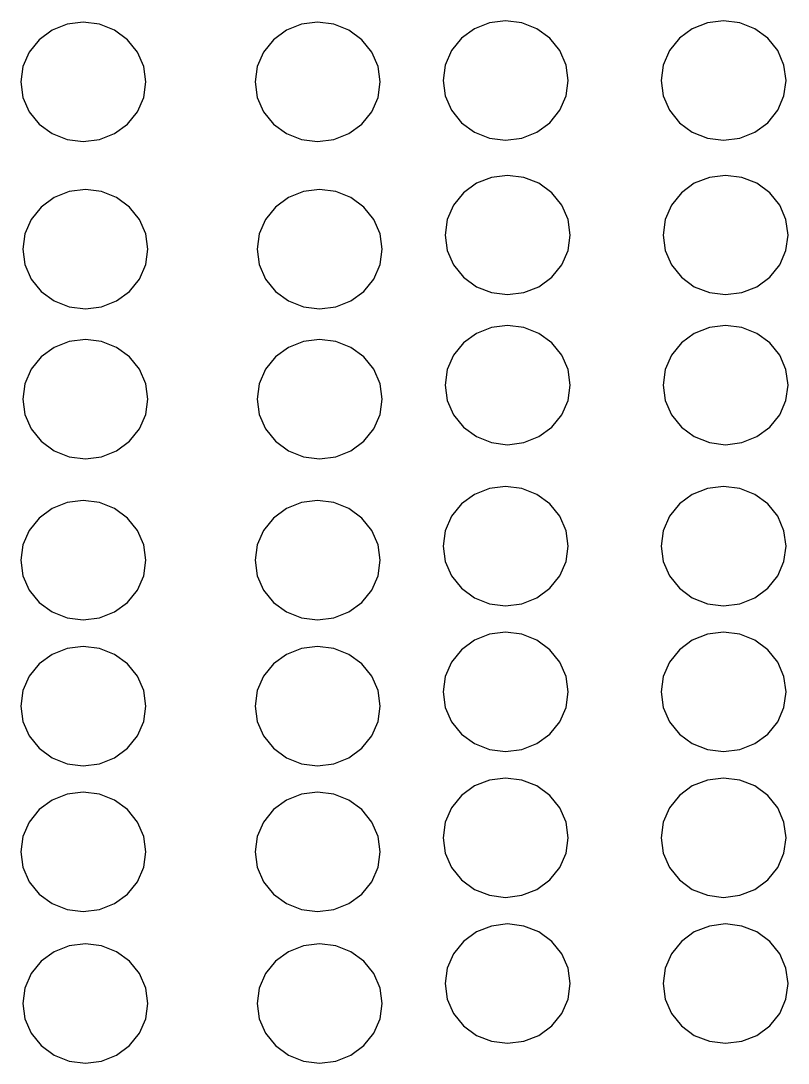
# Model space of a CAD drawing. Header units: inches. Extents: x 710 to 5347, y 114 to 2471.
# Drawn here: x 916 to 1008, y 606.4 to 731.3 of the extents above; entities that cross this region are included whole.
import ezdxf

# ---------------------------------------------------------------- set-up
doc = ezdxf.new("R2010")
doc.units = ezdxf.units.IN
doc.header["$MEASUREMENT"] = 0
doc.layers.add('Edges', color=7, linetype='Continuous')

# ---------------------------------------------------------------- blocks, each defined once
blk = doc.blocks.new('fire alarm fr')
at = {"layer": 'Edges'}
for p, q in [((-2195.8, 917.18), (-2197.6, 916.46)), ((-2193.86, 917.42), (-2195.8, 917.18)), ((-2191.92, 917.18), (-2193.86, 917.42)), ((-2190.11, 916.46), (-2191.92, 917.18)), ((-2167.72, 917.18), (-2169.53, 916.46)), ((-2165.78, 917.42), (-2167.72, 917.18)), ((-2163.84, 917.18), (-2165.78, 917.42)), ((-2162.03, 916.46), (-2163.84, 917.18)), ((-2145.19, 917.35), (-2147, 916.63)), ((-2143.25, 917.59), (-2145.19, 917.35)), ((-2141.31, 917.35), (-2143.25, 917.59)), ((-2139.51, 916.63), (-2141.31, 917.35)), ((-2119.08, 917.35), (-2120.88, 916.63)), ((-2117.14, 917.59), (-2119.08, 917.35)), ((-2115.2, 917.35), (-2117.14, 917.59)), ((-2113.39, 916.63), (-2115.2, 917.35)), ((-2197.6, 916.46), (-2199.15, 915.33)), ((-2188.56, 915.33), (-2190.11, 916.46)), ((-2169.53, 916.46), (-2171.08, 915.33)), ((-2160.48, 915.33), (-2162.03, 916.46)), ((-2147, 916.63), (-2148.55, 915.5)), ((-2137.95, 915.5), (-2139.51, 916.63)), ((-2120.88, 916.63), (-2122.43, 915.5)), ((-2111.84, 915.5), (-2113.39, 916.63)), ((-2199.15, 915.33), (-2200.35, 913.85)), ((-2187.37, 913.85), (-2188.56, 915.33)), ((-2171.08, 915.33), (-2172.27, 913.85)), ((-2159.29, 913.85), (-2160.48, 915.33)), ((-2148.55, 915.5), (-2149.74, 914.02)), ((-2136.76, 914.02), (-2137.95, 915.5)), ((-2122.43, 915.5), (-2123.63, 914.02)), ((-2110.65, 914.02), (-2111.84, 915.5)), ((-2200.35, 913.85), (-2201.09, 912.12)), ((-2186.62, 912.12), (-2187.37, 913.85)), ((-2172.27, 913.85), (-2173.02, 912.12)), ((-2158.54, 912.12), (-2159.29, 913.85)), ((-2149.74, 914.02), (-2150.49, 912.29)), ((-2136.01, 912.29), (-2136.76, 914.02)), ((-2123.63, 914.02), (-2124.37, 912.29)), ((-2109.9, 912.29), (-2110.65, 914.02)), ((-2201.09, 912.12), (-2201.35, 910.27)), ((-2186.36, 910.27), (-2186.62, 912.12)), ((-2173.02, 912.12), (-2173.28, 910.27)), ((-2158.29, 910.27), (-2158.54, 912.12)), ((-2150.49, 912.29), (-2150.75, 910.44)), ((-2135.76, 910.44), (-2136.01, 912.29)), ((-2124.37, 912.29), (-2124.63, 910.44)), ((-2109.64, 910.44), (-2109.9, 912.29)), ((-2201.35, 910.27), (-2201.09, 908.42)), ((-2186.62, 908.42), (-2186.36, 910.27)), ((-2173.28, 910.27), (-2173.02, 908.42)), ((-2158.54, 908.42), (-2158.29, 910.27)), ((-2150.75, 910.44), (-2150.49, 908.59)), ((-2136.01, 908.59), (-2135.76, 910.44)), ((-2124.63, 910.44), (-2124.37, 908.59)), ((-2109.9, 908.59), (-2109.64, 910.44)), ((-2201.09, 908.42), (-2200.35, 906.7)), ((-2187.37, 906.7), (-2186.62, 908.42)), ((-2173.02, 908.42), (-2172.27, 906.7)), ((-2159.29, 906.7), (-2158.54, 908.42)), ((-2150.49, 908.59), (-2149.74, 906.87)), ((-2136.76, 906.87), (-2136.01, 908.59)), ((-2124.37, 908.59), (-2123.63, 906.87)), ((-2110.65, 906.87), (-2109.9, 908.59)), ((-2149.74, 906.87), (-2148.55, 905.38)), ((-2137.95, 905.38), (-2136.76, 906.87)), ((-2123.63, 906.87), (-2122.43, 905.38)), ((-2111.84, 905.38), (-2110.65, 906.87)), ((-2200.35, 906.7), (-2199.15, 905.22)), ((-2188.56, 905.22), (-2187.37, 906.7)), ((-2172.27, 906.7), (-2171.08, 905.22)), ((-2160.48, 905.22), (-2159.29, 906.7)), ((-2199.15, 905.22), (-2197.6, 904.08)), ((-2190.11, 904.08), (-2188.56, 905.22)), ((-2171.08, 905.22), (-2169.53, 904.08)), ((-2162.03, 904.08), (-2160.48, 905.22)), ((-2148.55, 905.38), (-2147, 904.25)), ((-2139.51, 904.25), (-2137.95, 905.38)), ((-2122.43, 905.38), (-2120.88, 904.25)), ((-2113.39, 904.25), (-2111.84, 905.38)), ((-2197.6, 904.08), (-2195.8, 903.36)), ((-2195.8, 903.36), (-2193.86, 903.12)), ((-2193.86, 903.12), (-2191.92, 903.36)), ((-2191.92, 903.36), (-2190.11, 904.08)), ((-2169.53, 904.08), (-2167.72, 903.36)), ((-2167.72, 903.36), (-2165.78, 903.12)), ((-2165.78, 903.12), (-2163.84, 903.36)), ((-2163.84, 903.36), (-2162.03, 904.08)), ((-2147, 904.25), (-2145.19, 903.53)), ((-2145.19, 903.53), (-2143.25, 903.29)), ((-2143.25, 903.29), (-2141.31, 903.53)), ((-2141.31, 903.53), (-2139.51, 904.25)), ((-2120.88, 904.25), (-2119.08, 903.53)), ((-2119.08, 903.53), (-2117.14, 903.29)), ((-2117.14, 903.29), (-2115.2, 903.53)), ((-2115.2, 903.53), (-2113.39, 904.25)), ((-2146.76, 898.12), (-2148.31, 896.98)), ((-2144.95, 898.83), (-2146.76, 898.12)), ((-2143.01, 899.07), (-2144.95, 898.83)), ((-2141.07, 898.83), (-2143.01, 899.07)), ((-2139.26, 898.12), (-2141.07, 898.83)), ((-2137.71, 896.98), (-2139.26, 898.12)), ((-2120.64, 898.12), (-2122.19, 896.98)), ((-2118.83, 898.83), (-2120.64, 898.12)), ((-2116.89, 899.07), (-2118.83, 898.83)), ((-2114.95, 898.83), (-2116.89, 899.07)), ((-2113.15, 898.12), (-2114.95, 898.83)), ((-2111.6, 896.98), (-2113.15, 898.12)), ((-2195.55, 897.13), (-2197.36, 896.42)), ((-2193.61, 897.38), (-2195.55, 897.13)), ((-2191.67, 897.13), (-2193.61, 897.38)), ((-2189.87, 896.42), (-2191.67, 897.13)), ((-2167.48, 897.13), (-2169.29, 896.42)), ((-2165.54, 897.38), (-2167.48, 897.13)), ((-2163.6, 897.13), (-2165.54, 897.38)), ((-2161.79, 896.42), (-2163.6, 897.13)), ((-2148.31, 896.98), (-2149.5, 895.5)), ((-2136.52, 895.5), (-2137.71, 896.98)), ((-2122.19, 896.98), (-2123.38, 895.5)), ((-2110.4, 895.5), (-2111.6, 896.98)), ((-2197.36, 896.42), (-2198.91, 895.28)), ((-2188.32, 895.28), (-2189.87, 896.42)), ((-2169.29, 896.42), (-2170.84, 895.28)), ((-2160.24, 895.28), (-2161.79, 896.42)), ((-2198.91, 895.28), (-2200.1, 893.8)), ((-2187.12, 893.8), (-2188.32, 895.28)), ((-2170.84, 895.28), (-2172.03, 893.8)), ((-2159.05, 893.8), (-2160.24, 895.28)), ((-2149.5, 895.5), (-2150.25, 893.78)), ((-2135.77, 893.78), (-2136.52, 895.5)), ((-2123.38, 895.5), (-2124.13, 893.78)), ((-2109.66, 893.78), (-2110.4, 895.5)), ((-2200.1, 893.8), (-2200.85, 892.08)), ((-2186.38, 892.08), (-2187.12, 893.8)), ((-2172.03, 893.8), (-2172.78, 892.08)), ((-2158.3, 892.08), (-2159.05, 893.8)), ((-2150.25, 893.78), (-2150.51, 891.92)), ((-2135.52, 891.92), (-2135.77, 893.78)), ((-2124.13, 893.78), (-2124.39, 891.92)), ((-2109.4, 891.92), (-2109.66, 893.78)), ((-2200.85, 892.08), (-2201.11, 890.23)), ((-2186.12, 890.23), (-2186.38, 892.08)), ((-2172.78, 892.08), (-2173.03, 890.23)), ((-2158.05, 890.23), (-2158.3, 892.08)), ((-2150.51, 891.92), (-2150.25, 890.07)), ((-2135.77, 890.07), (-2135.52, 891.92)), ((-2124.39, 891.92), (-2124.13, 890.07)), ((-2109.66, 890.07), (-2109.4, 891.92)), ((-2201.11, 890.23), (-2200.85, 888.38)), ((-2186.38, 888.38), (-2186.12, 890.23)), ((-2173.03, 890.23), (-2172.78, 888.38)), ((-2158.3, 888.38), (-2158.05, 890.23)), ((-2150.25, 890.07), (-2149.5, 888.35)), ((-2136.52, 888.35), (-2135.77, 890.07)), ((-2124.13, 890.07), (-2123.38, 888.35)), ((-2110.4, 888.35), (-2109.66, 890.07)), ((-2200.85, 888.38), (-2200.1, 886.65)), ((-2187.12, 886.65), (-2186.38, 888.38)), ((-2172.78, 888.38), (-2172.03, 886.65)), ((-2159.05, 886.65), (-2158.3, 888.38)), ((-2149.5, 888.35), (-2148.31, 886.87)), ((-2137.71, 886.87), (-2136.52, 888.35)), ((-2123.38, 888.35), (-2122.19, 886.87)), ((-2111.6, 886.87), (-2110.4, 888.35)), ((-2148.31, 886.87), (-2146.76, 885.73)), ((-2139.26, 885.73), (-2137.71, 886.87)), ((-2122.19, 886.87), (-2120.64, 885.73)), ((-2113.15, 885.73), (-2111.6, 886.87)), ((-2200.1, 886.65), (-2198.91, 885.17)), ((-2188.32, 885.17), (-2187.12, 886.65)), ((-2172.03, 886.65), (-2170.84, 885.17)), ((-2160.24, 885.17), (-2159.05, 886.65)), ((-2146.76, 885.73), (-2144.95, 885.02)), ((-2141.07, 885.02), (-2139.26, 885.73)), ((-2120.64, 885.73), (-2118.83, 885.02)), ((-2114.95, 885.02), (-2113.15, 885.73)), ((-2198.91, 885.17), (-2197.36, 884.04)), ((-2189.87, 884.04), (-2188.32, 885.17)), ((-2170.84, 885.17), (-2169.29, 884.04)), ((-2161.79, 884.04), (-2160.24, 885.17)), ((-2144.95, 885.02), (-2143.01, 884.78)), ((-2143.01, 884.78), (-2141.07, 885.02)), ((-2118.83, 885.02), (-2116.89, 884.78)), ((-2116.89, 884.78), (-2114.95, 885.02)), ((-2197.36, 884.04), (-2195.55, 883.32)), ((-2195.55, 883.32), (-2193.61, 883.08)), ((-2193.61, 883.08), (-2191.67, 883.32)), ((-2191.67, 883.32), (-2189.87, 884.04)), ((-2169.29, 884.04), (-2167.48, 883.32)), ((-2167.48, 883.32), (-2165.54, 883.08)), ((-2165.54, 883.08), (-2163.6, 883.32)), ((-2163.6, 883.32), (-2161.79, 884.04)), ((-2144.95, 880.85), (-2146.76, 880.14)), ((-2143.01, 881.1), (-2144.95, 880.85)), ((-2141.07, 880.85), (-2143.01, 881.1)), ((-2139.26, 880.14), (-2141.07, 880.85)), ((-2118.83, 880.85), (-2120.64, 880.14)), ((-2116.89, 881.1), (-2118.83, 880.85)), ((-2114.95, 880.85), (-2116.89, 881.1)), ((-2113.15, 880.14), (-2114.95, 880.85)), ((-2193.61, 879.4), (-2195.55, 879.16)), ((-2191.67, 879.16), (-2193.61, 879.4)), ((-2165.54, 879.4), (-2167.48, 879.16)), ((-2163.6, 879.16), (-2165.54, 879.4)), ((-2146.76, 880.14), (-2148.31, 879)), ((-2137.71, 879), (-2139.26, 880.14)), ((-2120.64, 880.14), (-2122.19, 879)), ((-2111.6, 879), (-2113.15, 880.14)), ((-2197.36, 878.44), (-2198.91, 877.31)), ((-2195.55, 879.16), (-2197.36, 878.44)), ((-2189.87, 878.44), (-2191.67, 879.16)), ((-2188.32, 877.31), (-2189.87, 878.44)), ((-2169.29, 878.44), (-2170.84, 877.31)), ((-2167.48, 879.16), (-2169.29, 878.44)), ((-2161.79, 878.44), (-2163.6, 879.16)), ((-2160.24, 877.31), (-2161.79, 878.44)), ((-2148.31, 879), (-2149.5, 877.52)), ((-2136.52, 877.52), (-2137.71, 879)), ((-2122.19, 879), (-2123.38, 877.52)), ((-2110.4, 877.52), (-2111.6, 879)), ((-2198.91, 877.31), (-2200.1, 875.83)), ((-2187.12, 875.83), (-2188.32, 877.31)), ((-2170.84, 877.31), (-2172.03, 875.83)), ((-2159.05, 875.83), (-2160.24, 877.31)), ((-2149.5, 877.52), (-2150.25, 875.8)), ((-2135.77, 875.8), (-2136.52, 877.52)), ((-2123.38, 877.52), (-2124.13, 875.8)), ((-2109.66, 875.8), (-2110.4, 877.52)), ((-2200.1, 875.83), (-2200.85, 874.1)), ((-2186.38, 874.1), (-2187.12, 875.83)), ((-2172.03, 875.83), (-2172.78, 874.1)), ((-2158.3, 874.1), (-2159.05, 875.83)), ((-2150.25, 875.8), (-2150.51, 873.95)), ((-2135.52, 873.95), (-2135.77, 875.8)), ((-2124.13, 875.8), (-2124.39, 873.95)), ((-2109.4, 873.95), (-2109.66, 875.8)), ((-2200.85, 874.1), (-2201.11, 872.25)), ((-2186.12, 872.25), (-2186.38, 874.1)), ((-2172.78, 874.1), (-2173.03, 872.25)), ((-2158.05, 872.25), (-2158.3, 874.1)), ((-2150.51, 873.95), (-2150.25, 872.1)), ((-2135.77, 872.1), (-2135.52, 873.95)), ((-2124.39, 873.95), (-2124.13, 872.1)), ((-2109.66, 872.1), (-2109.4, 873.95)), ((-2201.11, 872.25), (-2200.85, 870.4)), ((-2186.38, 870.4), (-2186.12, 872.25)), ((-2173.03, 872.25), (-2172.78, 870.4)), ((-2158.3, 870.4), (-2158.05, 872.25)), ((-2150.25, 872.1), (-2149.5, 870.37)), ((-2136.52, 870.37), (-2135.77, 872.1)), ((-2124.13, 872.1), (-2123.38, 870.37)), ((-2110.4, 870.37), (-2109.66, 872.1)), ((-2200.85, 870.4), (-2200.1, 868.68)), ((-2187.12, 868.68), (-2186.38, 870.4)), ((-2172.78, 870.4), (-2172.03, 868.68)), ((-2159.05, 868.68), (-2158.3, 870.4)), ((-2149.5, 870.37), (-2148.31, 868.89)), ((-2137.71, 868.89), (-2136.52, 870.37)), ((-2123.38, 870.37), (-2122.19, 868.89)), ((-2111.6, 868.89), (-2110.4, 870.37)), ((-2200.1, 868.68), (-2198.91, 867.2)), ((-2188.32, 867.2), (-2187.12, 868.68)), ((-2172.03, 868.68), (-2170.84, 867.2)), ((-2160.24, 867.2), (-2159.05, 868.68)), ((-2148.31, 868.89), (-2146.76, 867.76)), ((-2139.26, 867.76), (-2137.71, 868.89)), ((-2122.19, 868.89), (-2120.64, 867.76)), ((-2113.15, 867.76), (-2111.6, 868.89)), ((-2198.91, 867.2), (-2197.36, 866.06)), ((-2189.87, 866.06), (-2188.32, 867.2)), ((-2170.84, 867.2), (-2169.29, 866.06)), ((-2161.79, 866.06), (-2160.24, 867.2)), ((-2146.76, 867.76), (-2144.95, 867.04)), ((-2144.95, 867.04), (-2143.01, 866.8)), ((-2143.01, 866.8), (-2141.07, 867.04)), ((-2141.07, 867.04), (-2139.26, 867.76)), ((-2120.64, 867.76), (-2118.83, 867.04)), ((-2118.83, 867.04), (-2116.89, 866.8)), ((-2116.89, 866.8), (-2114.95, 867.04)), ((-2114.95, 867.04), (-2113.15, 867.76)), ((-2197.36, 866.06), (-2195.55, 865.35)), ((-2191.67, 865.35), (-2189.87, 866.06)), ((-2169.29, 866.06), (-2167.48, 865.35)), ((-2163.6, 865.35), (-2161.79, 866.06)), ((-2195.55, 865.35), (-2193.61, 865.1)), ((-2193.61, 865.1), (-2191.67, 865.35)), ((-2167.48, 865.35), (-2165.54, 865.1)), ((-2165.54, 865.1), (-2163.6, 865.35)), ((-2147, 860.83), (-2148.55, 859.7)), ((-2145.19, 861.55), (-2147, 860.83)), ((-2143.25, 861.79), (-2145.19, 861.55)), ((-2141.31, 861.55), (-2143.25, 861.79)), ((-2139.51, 860.83), (-2141.31, 861.55)), ((-2137.95, 859.7), (-2139.51, 860.83)), ((-2120.88, 860.83), (-2122.43, 859.7)), ((-2119.08, 861.55), (-2120.88, 860.83)), ((-2117.14, 861.79), (-2119.08, 861.55)), ((-2115.2, 861.55), (-2117.14, 861.79)), ((-2113.39, 860.83), (-2115.2, 861.55)), ((-2111.84, 859.7), (-2113.39, 860.83)), ((-2195.8, 859.85), (-2197.6, 859.14)), ((-2193.86, 860.1), (-2195.8, 859.85)), ((-2191.92, 859.85), (-2193.86, 860.1)), ((-2190.11, 859.14), (-2191.92, 859.85)), ((-2167.72, 859.85), (-2169.53, 859.14)), ((-2165.78, 860.1), (-2167.72, 859.85)), ((-2163.84, 859.85), (-2165.78, 860.1)), ((-2162.03, 859.14), (-2163.84, 859.85)), ((-2148.55, 859.7), (-2149.74, 858.22)), ((-2136.76, 858.22), (-2137.95, 859.7)), ((-2122.43, 859.7), (-2123.63, 858.22)), ((-2110.65, 858.22), (-2111.84, 859.7)), ((-2197.6, 859.14), (-2199.15, 858)), ((-2188.56, 858), (-2190.11, 859.14)), ((-2169.53, 859.14), (-2171.08, 858)), ((-2160.48, 858), (-2162.03, 859.14)), ((-2149.74, 858.22), (-2150.49, 856.49)), ((-2136.01, 856.49), (-2136.76, 858.22)), ((-2123.63, 858.22), (-2124.37, 856.49)), ((-2109.9, 856.49), (-2110.65, 858.22)), ((-2199.15, 858), (-2200.35, 856.52)), ((-2187.37, 856.52), (-2188.56, 858)), ((-2171.08, 858), (-2172.27, 856.52)), ((-2159.29, 856.52), (-2160.48, 858)), ((-2200.35, 856.52), (-2201.09, 854.8)), ((-2186.62, 854.8), (-2187.37, 856.52)), ((-2172.27, 856.52), (-2173.02, 854.8)), ((-2158.54, 854.8), (-2159.29, 856.52)), ((-2150.49, 856.49), (-2150.75, 854.64)), ((-2135.76, 854.64), (-2136.01, 856.49)), ((-2124.37, 856.49), (-2124.63, 854.64)), ((-2109.64, 854.64), (-2109.9, 856.49)), ((-2201.09, 854.8), (-2201.35, 852.95)), ((-2186.36, 852.95), (-2186.62, 854.8)), ((-2173.02, 854.8), (-2173.28, 852.95)), ((-2158.29, 852.95), (-2158.54, 854.8)), ((-2150.75, 854.64), (-2150.49, 852.79)), ((-2136.01, 852.79), (-2135.76, 854.64)), ((-2124.63, 854.64), (-2124.37, 852.79)), ((-2109.9, 852.79), (-2109.64, 854.64)), ((-2201.35, 852.95), (-2201.09, 851.1)), ((-2186.62, 851.1), (-2186.36, 852.95)), ((-2173.28, 852.95), (-2173.02, 851.1)), ((-2158.54, 851.1), (-2158.29, 852.95)), ((-2150.49, 852.79), (-2149.74, 851.07)), ((-2136.76, 851.07), (-2136.01, 852.79)), ((-2124.37, 852.79), (-2123.63, 851.07)), ((-2110.65, 851.07), (-2109.9, 852.79)), ((-2201.09, 851.1), (-2200.35, 849.37)), ((-2187.37, 849.37), (-2186.62, 851.1)), ((-2173.02, 851.1), (-2172.27, 849.37)), ((-2159.29, 849.37), (-2158.54, 851.1)), ((-2149.74, 851.07), (-2148.55, 849.59)), ((-2137.95, 849.59), (-2136.76, 851.07)), ((-2123.63, 851.07), (-2122.43, 849.59)), ((-2111.84, 849.59), (-2110.65, 851.07)), ((-2200.35, 849.37), (-2199.15, 847.89)), ((-2188.56, 847.89), (-2187.37, 849.37)), ((-2172.27, 849.37), (-2171.08, 847.89)), ((-2160.48, 847.89), (-2159.29, 849.37)), ((-2148.55, 849.59), (-2147, 848.45)), ((-2139.51, 848.45), (-2137.95, 849.59)), ((-2122.43, 849.59), (-2120.88, 848.45)), ((-2113.39, 848.45), (-2111.84, 849.59)), ((-2147, 848.45), (-2145.19, 847.74)), ((-2141.31, 847.74), (-2139.51, 848.45)), ((-2120.88, 848.45), (-2119.08, 847.74)), ((-2115.2, 847.74), (-2113.39, 848.45)), ((-2199.15, 847.89), (-2197.6, 846.75)), ((-2190.11, 846.75), (-2188.56, 847.89)), ((-2171.08, 847.89), (-2169.53, 846.75)), ((-2162.03, 846.75), (-2160.48, 847.89)), ((-2145.19, 847.74), (-2143.25, 847.49)), ((-2143.25, 847.49), (-2141.31, 847.74)), ((-2119.08, 847.74), (-2117.14, 847.49)), ((-2117.14, 847.49), (-2115.2, 847.74)), ((-2197.6, 846.75), (-2195.8, 846.04)), ((-2195.8, 846.04), (-2193.86, 845.8)), ((-2193.86, 845.8), (-2191.92, 846.04)), ((-2191.92, 846.04), (-2190.11, 846.75)), ((-2169.53, 846.75), (-2167.72, 846.04)), ((-2167.72, 846.04), (-2165.78, 845.8)), ((-2165.78, 845.8), (-2163.84, 846.04)), ((-2163.84, 846.04), (-2162.03, 846.75)), ((-2147, 843.36), (-2148.55, 842.23)), ((-2145.19, 844.08), (-2147, 843.36)), ((-2143.25, 844.32), (-2145.19, 844.08)), ((-2141.31, 844.08), (-2143.25, 844.32)), ((-2139.51, 843.36), (-2141.31, 844.08)), ((-2137.95, 842.23), (-2139.51, 843.36)), ((-2120.88, 843.36), (-2122.43, 842.23)), ((-2119.08, 844.08), (-2120.88, 843.36)), ((-2117.14, 844.32), (-2119.08, 844.08)), ((-2115.2, 844.08), (-2117.14, 844.32)), ((-2113.39, 843.36), (-2115.2, 844.08)), ((-2111.84, 842.23), (-2113.39, 843.36)), ((-2195.8, 842.38), (-2197.6, 841.67)), ((-2193.86, 842.63), (-2195.8, 842.38)), ((-2191.92, 842.38), (-2193.86, 842.63)), ((-2190.11, 841.67), (-2191.92, 842.38)), ((-2167.72, 842.38), (-2169.53, 841.67)), ((-2165.78, 842.63), (-2167.72, 842.38)), ((-2163.84, 842.38), (-2165.78, 842.63)), ((-2162.03, 841.67), (-2163.84, 842.38)), ((-2148.55, 842.23), (-2149.74, 840.75)), ((-2136.76, 840.75), (-2137.95, 842.23)), ((-2122.43, 842.23), (-2123.63, 840.75)), ((-2110.65, 840.75), (-2111.84, 842.23)), ((-2197.6, 841.67), (-2199.15, 840.53)), ((-2188.56, 840.53), (-2190.11, 841.67)), ((-2169.53, 841.67), (-2171.08, 840.53)), ((-2160.48, 840.53), (-2162.03, 841.67)), ((-2149.74, 840.75), (-2150.49, 839.02)), ((-2136.01, 839.02), (-2136.76, 840.75)), ((-2123.63, 840.75), (-2124.37, 839.02)), ((-2109.9, 839.02), (-2110.65, 840.75)), ((-2199.15, 840.53), (-2200.35, 839.05)), ((-2187.37, 839.05), (-2188.56, 840.53)), ((-2171.08, 840.53), (-2172.27, 839.05)), ((-2159.29, 839.05), (-2160.48, 840.53)), ((-2200.35, 839.05), (-2201.09, 837.33)), ((-2186.62, 837.33), (-2187.37, 839.05)), ((-2172.27, 839.05), (-2173.02, 837.33)), ((-2158.54, 837.33), (-2159.29, 839.05)), ((-2150.49, 839.02), (-2150.75, 837.17)), ((-2135.76, 837.17), (-2136.01, 839.02)), ((-2124.37, 839.02), (-2124.63, 837.17)), ((-2109.64, 837.17), (-2109.9, 839.02)), ((-2201.09, 837.33), (-2201.35, 835.48)), ((-2186.36, 835.48), (-2186.62, 837.33)), ((-2173.02, 837.33), (-2173.28, 835.48)), ((-2158.29, 835.48), (-2158.54, 837.33)), ((-2150.75, 837.17), (-2150.49, 835.32)), ((-2136.01, 835.32), (-2135.76, 837.17)), ((-2124.63, 837.17), (-2124.37, 835.32)), ((-2109.9, 835.32), (-2109.64, 837.17)), ((-2201.35, 835.48), (-2201.09, 833.63)), ((-2186.62, 833.63), (-2186.36, 835.48)), ((-2173.28, 835.48), (-2173.02, 833.63)), ((-2158.54, 833.63), (-2158.29, 835.48)), ((-2150.49, 835.32), (-2149.74, 833.6)), ((-2136.76, 833.6), (-2136.01, 835.32)), ((-2124.37, 835.32), (-2123.63, 833.6)), ((-2110.65, 833.6), (-2109.9, 835.32)), ((-2201.09, 833.63), (-2200.35, 831.9)), ((-2187.37, 831.9), (-2186.62, 833.63)), ((-2173.02, 833.63), (-2172.27, 831.9)), ((-2159.29, 831.9), (-2158.54, 833.63)), ((-2149.74, 833.6), (-2148.55, 832.12)), ((-2137.95, 832.12), (-2136.76, 833.6)), ((-2123.63, 833.6), (-2122.43, 832.12)), ((-2111.84, 832.12), (-2110.65, 833.6)), ((-2200.35, 831.9), (-2199.15, 830.42)), ((-2188.56, 830.42), (-2187.37, 831.9)), ((-2172.27, 831.9), (-2171.08, 830.42)), ((-2160.48, 830.42), (-2159.29, 831.9)), ((-2148.55, 832.12), (-2147, 830.98)), ((-2139.51, 830.98), (-2137.95, 832.12)), ((-2122.43, 832.12), (-2120.88, 830.98)), ((-2113.39, 830.98), (-2111.84, 832.12)), ((-2147, 830.98), (-2145.19, 830.27)), ((-2141.31, 830.27), (-2139.51, 830.98)), ((-2120.88, 830.98), (-2119.08, 830.27)), ((-2115.2, 830.27), (-2113.39, 830.98)), ((-2199.15, 830.42), (-2197.6, 829.29)), ((-2190.11, 829.29), (-2188.56, 830.42)), ((-2171.08, 830.42), (-2169.53, 829.29)), ((-2162.03, 829.29), (-2160.48, 830.42)), ((-2145.19, 830.27), (-2143.25, 830.02)), ((-2143.25, 830.02), (-2141.31, 830.27)), ((-2119.08, 830.27), (-2117.14, 830.02)), ((-2117.14, 830.02), (-2115.2, 830.27)), ((-2197.6, 829.29), (-2195.8, 828.57)), ((-2195.8, 828.57), (-2193.86, 828.33)), ((-2193.86, 828.33), (-2191.92, 828.57)), ((-2191.92, 828.57), (-2190.11, 829.29)), ((-2169.53, 829.29), (-2167.72, 828.57)), ((-2167.72, 828.57), (-2165.78, 828.33)), ((-2165.78, 828.33), (-2163.84, 828.57)), ((-2163.84, 828.57), (-2162.03, 829.29)), ((-2147, 825.9), (-2148.55, 824.76)), ((-2145.19, 826.61), (-2147, 825.9)), ((-2143.25, 826.85), (-2145.19, 826.61)), ((-2141.31, 826.61), (-2143.25, 826.85)), ((-2139.51, 825.9), (-2141.31, 826.61)), ((-2137.95, 824.76), (-2139.51, 825.9)), ((-2120.88, 825.9), (-2122.43, 824.76)), ((-2119.08, 826.61), (-2120.88, 825.9)), ((-2117.14, 826.85), (-2119.08, 826.61)), ((-2115.2, 826.61), (-2117.14, 826.85)), ((-2113.39, 825.9), (-2115.2, 826.61)), ((-2111.84, 824.76), (-2113.39, 825.9)), ((-2195.8, 824.91), (-2197.6, 824.2)), ((-2193.86, 825.16), (-2195.8, 824.91)), ((-2191.92, 824.91), (-2193.86, 825.16)), ((-2190.11, 824.2), (-2191.92, 824.91)), ((-2167.72, 824.91), (-2169.53, 824.2)), ((-2165.78, 825.16), (-2167.72, 824.91)), ((-2163.84, 824.91), (-2165.78, 825.16)), ((-2162.03, 824.2), (-2163.84, 824.91)), ((-2148.55, 824.76), (-2149.74, 823.28)), ((-2136.76, 823.28), (-2137.95, 824.76)), ((-2122.43, 824.76), (-2123.63, 823.28)), ((-2110.65, 823.28), (-2111.84, 824.76)), ((-2197.6, 824.2), (-2199.15, 823.06)), ((-2188.56, 823.06), (-2190.11, 824.2)), ((-2169.53, 824.2), (-2171.08, 823.06)), ((-2160.48, 823.06), (-2162.03, 824.2)), ((-2149.74, 823.28), (-2150.49, 821.55)), ((-2136.01, 821.55), (-2136.76, 823.28)), ((-2123.63, 823.28), (-2124.37, 821.55)), ((-2109.9, 821.55), (-2110.65, 823.28)), ((-2199.15, 823.06), (-2200.35, 821.58)), ((-2187.37, 821.58), (-2188.56, 823.06)), ((-2171.08, 823.06), (-2172.27, 821.58)), ((-2159.29, 821.58), (-2160.48, 823.06)), ((-2200.35, 821.58), (-2201.09, 819.86)), ((-2186.62, 819.86), (-2187.37, 821.58)), ((-2172.27, 821.58), (-2173.02, 819.86)), ((-2158.54, 819.86), (-2159.29, 821.58)), ((-2150.49, 821.55), (-2150.75, 819.7)), ((-2135.76, 819.7), (-2136.01, 821.55)), ((-2124.37, 821.55), (-2124.63, 819.7)), ((-2109.64, 819.7), (-2109.9, 821.55)), ((-2201.09, 819.86), (-2201.35, 818.01)), ((-2186.36, 818.01), (-2186.62, 819.86)), ((-2173.02, 819.86), (-2173.28, 818.01)), ((-2158.29, 818.01), (-2158.54, 819.86)), ((-2150.75, 819.7), (-2150.49, 817.85)), ((-2136.01, 817.85), (-2135.76, 819.7)), ((-2124.63, 819.7), (-2124.37, 817.85)), ((-2109.9, 817.85), (-2109.64, 819.7)), ((-2201.35, 818.01), (-2201.09, 816.16)), ((-2186.62, 816.16), (-2186.36, 818.01)), ((-2173.28, 818.01), (-2173.02, 816.16)), ((-2158.54, 816.16), (-2158.29, 818.01)), ((-2150.49, 817.85), (-2149.74, 816.13)), ((-2136.76, 816.13), (-2136.01, 817.85)), ((-2124.37, 817.85), (-2123.63, 816.13)), ((-2110.65, 816.13), (-2109.9, 817.85)), ((-2201.09, 816.16), (-2200.35, 814.43)), ((-2187.37, 814.43), (-2186.62, 816.16)), ((-2173.02, 816.16), (-2172.27, 814.43)), ((-2159.29, 814.43), (-2158.54, 816.16)), ((-2149.74, 816.13), (-2148.55, 814.65)), ((-2137.95, 814.65), (-2136.76, 816.13)), ((-2123.63, 816.13), (-2122.43, 814.65)), ((-2111.84, 814.65), (-2110.65, 816.13)), ((-2200.35, 814.43), (-2199.15, 812.95)), ((-2188.56, 812.95), (-2187.37, 814.43)), ((-2172.27, 814.43), (-2171.08, 812.95)), ((-2160.48, 812.95), (-2159.29, 814.43)), ((-2148.55, 814.65), (-2147, 813.51)), ((-2139.51, 813.51), (-2137.95, 814.65)), ((-2122.43, 814.65), (-2120.88, 813.51)), ((-2113.39, 813.51), (-2111.84, 814.65)), ((-2147, 813.51), (-2145.19, 812.8)), ((-2141.31, 812.8), (-2139.51, 813.51)), ((-2120.88, 813.51), (-2119.08, 812.8)), ((-2115.2, 812.8), (-2113.39, 813.51)), ((-2199.15, 812.95), (-2197.6, 811.82)), ((-2190.11, 811.82), (-2188.56, 812.95)), ((-2171.08, 812.95), (-2169.53, 811.82)), ((-2162.03, 811.82), (-2160.48, 812.95)), ((-2145.19, 812.8), (-2143.25, 812.55)), ((-2143.25, 812.55), (-2141.31, 812.8)), ((-2119.08, 812.8), (-2117.14, 812.55)), ((-2117.14, 812.55), (-2115.2, 812.8)), ((-2197.6, 811.82), (-2195.8, 811.1)), ((-2195.8, 811.1), (-2193.86, 810.86)), ((-2193.86, 810.86), (-2191.92, 811.1)), ((-2191.92, 811.1), (-2190.11, 811.82)), ((-2169.53, 811.82), (-2167.72, 811.1)), ((-2167.72, 811.1), (-2165.78, 810.86)), ((-2165.78, 810.86), (-2163.84, 811.1)), ((-2163.84, 811.1), (-2162.03, 811.82)), ((-2146.76, 808.4), (-2148.31, 807.26)), ((-2144.95, 809.11), (-2146.76, 808.4)), ((-2143.01, 809.36), (-2144.95, 809.11)), ((-2141.07, 809.11), (-2143.01, 809.36)), ((-2139.26, 808.4), (-2141.07, 809.11)), ((-2137.71, 807.26), (-2139.26, 808.4)), ((-2120.64, 808.4), (-2122.19, 807.26)), ((-2118.83, 809.11), (-2120.64, 808.4)), ((-2116.89, 809.36), (-2118.83, 809.11)), ((-2114.95, 809.11), (-2116.89, 809.36)), ((-2113.15, 808.4), (-2114.95, 809.11)), ((-2111.6, 807.26), (-2113.15, 808.4)), ((-2193.61, 806.98), (-2195.55, 806.74)), ((-2191.67, 806.74), (-2193.61, 806.98)), ((-2165.54, 806.98), (-2167.48, 806.74)), ((-2163.6, 806.74), (-2165.54, 806.98)), ((-2148.31, 807.26), (-2149.5, 805.78)), ((-2136.52, 805.78), (-2137.71, 807.26)), ((-2122.19, 807.26), (-2123.38, 805.78)), ((-2110.4, 805.78), (-2111.6, 807.26)), ((-2197.36, 806.02), (-2198.91, 804.89)), ((-2195.55, 806.74), (-2197.36, 806.02)), ((-2189.87, 806.02), (-2191.67, 806.74)), ((-2188.32, 804.89), (-2189.87, 806.02)), ((-2169.29, 806.02), (-2170.84, 804.89)), ((-2167.48, 806.74), (-2169.29, 806.02)), ((-2161.79, 806.02), (-2163.6, 806.74)), ((-2160.24, 804.89), (-2161.79, 806.02)), ((-2149.5, 805.78), (-2150.25, 804.06)), ((-2135.77, 804.06), (-2136.52, 805.78)), ((-2123.38, 805.78), (-2124.13, 804.06)), ((-2109.66, 804.06), (-2110.4, 805.78)), ((-2198.91, 804.89), (-2200.1, 803.41)), ((-2187.12, 803.41), (-2188.32, 804.89)), ((-2170.84, 804.89), (-2172.03, 803.41)), ((-2159.05, 803.41), (-2160.24, 804.89)), ((-2200.1, 803.41), (-2200.85, 801.68)), ((-2186.38, 801.68), (-2187.12, 803.41)), ((-2172.03, 803.41), (-2172.78, 801.68)), ((-2158.3, 801.68), (-2159.05, 803.41)), ((-2150.25, 804.06), (-2150.51, 802.21)), ((-2135.52, 802.21), (-2135.77, 804.06)), ((-2124.13, 804.06), (-2124.39, 802.21)), ((-2109.4, 802.21), (-2109.66, 804.06)), ((-2150.51, 802.21), (-2150.25, 800.36)), ((-2135.77, 800.36), (-2135.52, 802.21)), ((-2124.39, 802.21), (-2124.13, 800.36)), ((-2109.66, 800.36), (-2109.4, 802.21)), ((-2200.85, 801.68), (-2201.11, 799.83)), ((-2186.12, 799.83), (-2186.38, 801.68)), ((-2172.78, 801.68), (-2173.03, 799.83)), ((-2158.05, 799.83), (-2158.3, 801.68)), ((-2201.11, 799.83), (-2200.85, 797.98)), ((-2186.38, 797.98), (-2186.12, 799.83)), ((-2173.03, 799.83), (-2172.78, 797.98)), ((-2158.3, 797.98), (-2158.05, 799.83)), ((-2150.25, 800.36), (-2149.5, 798.63)), ((-2136.52, 798.63), (-2135.77, 800.36)), ((-2124.13, 800.36), (-2123.38, 798.63)), ((-2110.4, 798.63), (-2109.66, 800.36)), ((-2149.5, 798.63), (-2148.31, 797.15)), ((-2137.71, 797.15), (-2136.52, 798.63)), ((-2123.38, 798.63), (-2122.19, 797.15)), ((-2111.6, 797.15), (-2110.4, 798.63)), ((-2200.85, 797.98), (-2200.1, 796.26)), ((-2187.12, 796.26), (-2186.38, 797.98)), ((-2172.78, 797.98), (-2172.03, 796.26)), ((-2159.05, 796.26), (-2158.3, 797.98)), ((-2148.31, 797.15), (-2146.76, 796.01)), ((-2139.26, 796.01), (-2137.71, 797.15)), ((-2122.19, 797.15), (-2120.64, 796.01)), ((-2113.15, 796.01), (-2111.6, 797.15)), ((-2200.1, 796.26), (-2198.91, 794.78)), ((-2188.32, 794.78), (-2187.12, 796.26)), ((-2172.03, 796.26), (-2170.84, 794.78)), ((-2160.24, 794.78), (-2159.05, 796.26)), ((-2146.76, 796.01), (-2144.95, 795.3)), ((-2141.07, 795.3), (-2139.26, 796.01)), ((-2120.64, 796.01), (-2118.83, 795.3)), ((-2114.95, 795.3), (-2113.15, 796.01)), ((-2198.91, 794.78), (-2197.36, 793.64)), ((-2189.87, 793.64), (-2188.32, 794.78)), ((-2170.84, 794.78), (-2169.29, 793.64)), ((-2161.79, 793.64), (-2160.24, 794.78)), ((-2144.95, 795.3), (-2143.01, 795.06)), ((-2143.01, 795.06), (-2141.07, 795.3)), ((-2118.83, 795.3), (-2116.89, 795.06)), ((-2116.89, 795.06), (-2114.95, 795.3)), ((-2197.36, 793.64), (-2195.55, 792.93)), ((-2191.67, 792.93), (-2189.87, 793.64)), ((-2169.29, 793.64), (-2167.48, 792.93)), ((-2163.6, 792.93), (-2161.79, 793.64)), ((-2195.55, 792.93), (-2193.61, 792.68)), ((-2193.61, 792.68), (-2191.67, 792.93)), ((-2167.48, 792.93), (-2165.54, 792.68)), ((-2165.54, 792.68), (-2163.6, 792.93))]:
    blk.add_line(p, q, dxfattribs=at)

msp = doc.modelspace()

# ---------------------------------------------------------------- block references
msp.add_blockref('fire alarm fr', (3117.35, -186.28))

doc.saveas('drawing.dxf')
